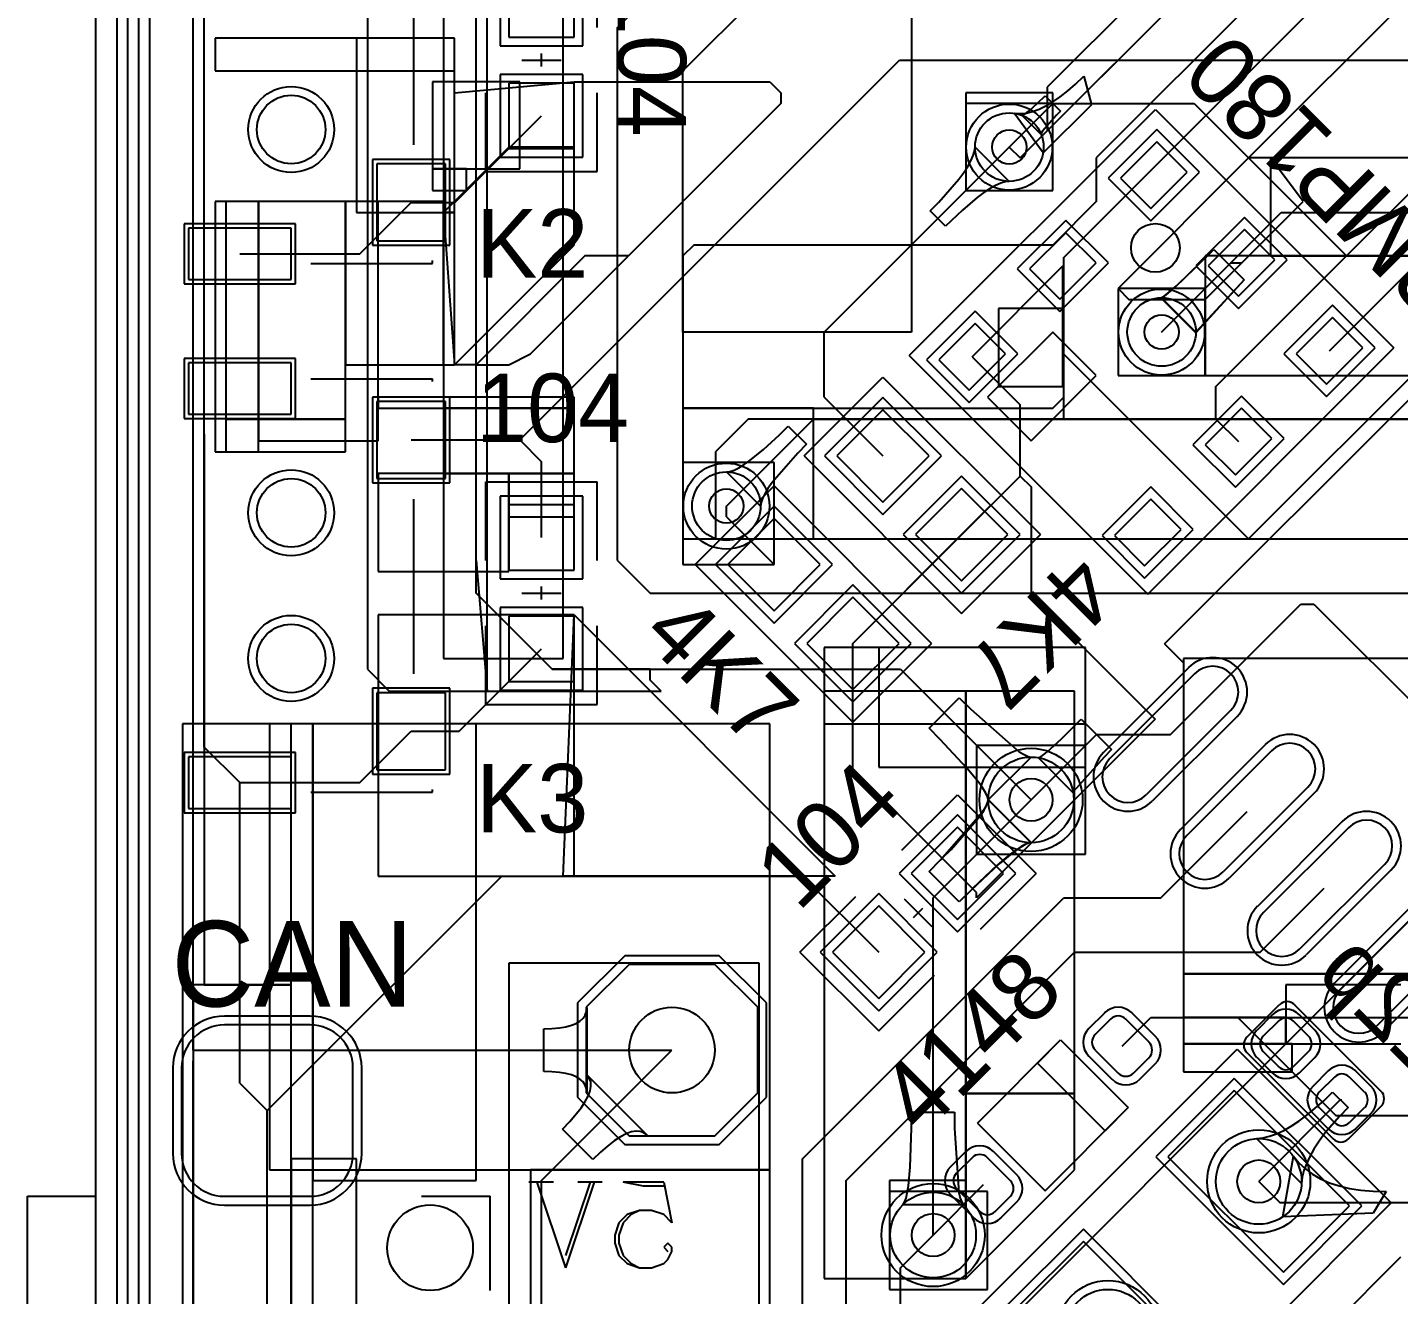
# Model space of a CAD drawing. Header units: millimetres. Extents: x 57.6 to 115.3, y 47.5 to 119.3.
# Drawn here: x 57.63 to 73.63, y 71.95 to 86.74 of the extents above; entities that cross this region are included whole.
import ezdxf

# ---------------------------------------------------------------- set-up
doc = ezdxf.new("R2010")
doc.units = ezdxf.units.MM
for name, color, linetype in [('BottomLayer', 5, 'Continuous'), ('BottomOverlay', 54, 'Continuous'), ('BottomSolder', 6, 'Continuous'), ('PadHoleLayer', 156, 'Continuous'), ('TopLayer', 1, 'Continuous'), ('TopOverlay', 2, 'Continuous'), ('TopSolder', 216, 'Continuous'), ('ViaHoleLayer', 16, 'Continuous')]:
    doc.layers.add(name, color=color, linetype=linetype)

msp = doc.modelspace()

# ---------------------------------------------------------------- linework, layer by layer
at = {"layer": 'BottomLayer'}
for p, q in [((58.801, 54.991), (58.801, 90.297)), ((73.724, 90.233), (69.532, 86.042)), ((69.215, 85.217), (73.787, 89.789)), ((69.532, 85.534), (73.596, 89.599)), ((62.992, 78.994), (62.992, 89.281)), ((59.563, 74.803), (59.563, 88.9)), ((73.787, 88.9), (70.104, 85.217)), ((64.516, 86.741), (66.421, 88.646)), ((69.723, 84.056), (74.241, 88.573)), ((69.723, 84.056), (74.241, 88.573)), ((58.42, 88.138), (58.42, 53.721)), ((58.928, 53.721), (58.928, 88.138)), ((61.595, 87.884), (61.595, 79.248)), ((62.484, 88.011), (62.484, 79.375)), ((62.865, 80.137), (62.865, 88.011)), ((63.881, 79.375), (63.881, 88.011)), ((71.882, 85.217), (74.295, 87.63)), ((65.278, 86.233), (66.548, 87.503)), ((67.945, 87.503), (67.945, 83.185)), ((64.516, 80.518), (64.516, 86.741)), ((65.278, 83.185), (65.278, 86.233)), ((69.862, 86.08), (69.957, 86.171)), ((69.957, 86.171), (70.047, 85.837)), ((68.58, 85.979), (68.58, 84.836)), ((69.596, 85.979), (68.58, 85.979)), ((69.532, 86.042), (69.532, 85.534)), ((69.596, 84.836), (69.596, 85.979)), ((69.683, 85.931), (69.771, 86.001)), ((69.771, 86.001), (69.862, 86.08)), ((69.435, 85.786), (69.514, 85.824)), ((70.047, 85.837), (69.482, 85.278)), ((69.514, 85.824), (69.597, 85.872)), ((69.597, 85.872), (69.683, 85.931)), ((69.482, 85.278), (69.144, 85.74)), ((69.144, 85.74), (69.212, 85.736)), ((69.212, 85.736), (69.284, 85.742)), ((69.284, 85.742), (69.358, 85.759)), ((69.358, 85.759), (69.435, 85.786)), ((69.088, 85.344), (69.215, 85.217)), ((70.104, 85.217), (70.104, 84.709)), ((71.882, 85.217), (70.358, 83.693)), ((72.136, 85.217), (71.882, 85.217)), ((75.184, 85.217), (71.882, 85.217)), ((72.136, 85.217), (72.136, 84.074)), ((75.565, 85.217), (72.136, 85.217)), ((72.517, 84.709), (72.136, 85.217)), ((68.58, 84.836), (69.596, 84.836)), ((60.325, 84.709), (60.325, 81.915)), ((61.722, 84.709), (60.325, 84.709)), ((61.722, 81.915), (61.722, 84.709)), ((70.104, 84.709), (69.596, 84.201)), ((71.374, 83.566), (72.517, 84.709)), ((70.866, 83.185), (72.263, 84.582)), ((72.263, 84.582), (76.2, 84.582)), ((65.405, 84.201), (65.278, 84.074)), ((69.596, 84.201), (65.405, 84.201)), ((65.278, 84.074), (65.278, 82.296)), ((69.723, 82.169), (69.723, 84.056)), ((69.723, 82.423), (69.723, 84.056)), ((71.108, 83.788), (71.476, 84.148)), ((71.374, 84.074), (71.374, 82.677)), ((76.835, 84.074), (71.374, 84.074)), ((71.476, 84.148), (71.829, 83.795)), ((72.136, 84.074), (75.565, 84.074)), ((70.94, 83.636), (71.108, 83.788)), ((71.829, 83.795), (71.266, 83.185)), ((70.358, 83.693), (70.358, 82.677)), ((71.374, 83.693), (70.358, 83.693)), ((70.358, 83.693), (70.485, 83.566)), ((70.485, 83.566), (71.374, 83.566)), ((70.866, 83.585), (70.88, 83.591)), ((71.266, 83.185), (70.866, 83.585)), ((70.88, 83.591), (70.905, 83.608)), ((70.905, 83.608), (70.94, 83.636)), ((71.374, 82.677), (71.374, 83.693)), ((67.945, 83.185), (65.278, 83.185)), ((70.358, 82.677), (71.374, 82.677)), ((71.374, 82.677), (76.835, 82.677)), ((65.278, 82.296), (65.278, 80.772)), ((66.802, 82.296), (65.278, 82.296)), ((65.278, 82.296), (69.596, 82.296)), ((66.802, 80.772), (66.802, 82.296)), ((69.596, 82.296), (69.723, 82.423)), ((66.04, 82.169), (65.659, 81.788)), ((65.786, 81.153), (66.802, 82.169)), ((76.962, 82.169), (66.04, 82.169)), ((66.802, 82.169), (69.723, 82.169)), ((69.723, 82.169), (76.962, 82.169)), ((66.219, 81.815), (66.405, 81.986)), ((66.405, 81.986), (66.508, 82.087)), ((66.508, 82.087), (66.72, 81.875)), ((60.325, 81.915), (61.722, 81.915)), ((65.659, 81.788), (65.659, 80.772)), ((66.06, 81.687), (66.219, 81.815)), ((66.72, 81.875), (66.619, 81.772)), ((65.93, 81.601), (65.992, 81.638)), ((65.992, 81.638), (66.06, 81.687)), ((66.619, 81.772), (66.32, 81.427)), ((65.786, 81.553), (65.827, 81.558)), ((66.186, 81.153), (65.786, 81.553)), ((65.827, 81.558), (65.875, 81.574)), ((65.875, 81.574), (65.93, 81.601)), ((66.271, 81.359), (66.234, 81.297)), ((66.32, 81.427), (66.271, 81.359)), ((66.191, 81.194), (66.186, 81.153)), ((66.207, 81.242), (66.191, 81.194)), ((66.234, 81.297), (66.207, 81.242)), ((65.278, 80.772), (66.802, 80.772)), ((65.659, 80.772), (76.2, 80.772)), ((62.865, 80.518), (62.992, 78.994)), ((62.865, 80.137), (62.865, 80.518)), ((64.516, 80.518), (64.897, 80.137)), ((62.865, 80.137), (63.754, 79.248)), ((63.754, 79.248), (62.865, 80.137)), ((64.897, 80.137), (77.089, 80.137)), ((66.929, 79.502), (66.929, 78.613)), ((69.977, 79.502), (66.929, 79.502)), ((67.564, 79.502), (67.564, 78.105)), ((69.977, 79.502), (67.564, 79.502)), ((69.977, 78.105), (69.977, 79.502)), ((69.977, 78.613), (69.977, 79.502)), ((61.595, 79.248), (61.849, 78.994)), ((62.484, 79.375), (63.881, 79.375)), ((63.754, 79.248), (67.818, 79.248)), ((64.897, 79.248), (63.754, 79.248)), ((64.897, 79.121), (64.897, 79.248)), ((67.818, 79.248), (69.342, 77.724)), ((71.12, 79.375), (71.12, 75.692)), ((80.645, 79.375), (71.12, 79.375)), ((65.024, 78.994), (64.897, 79.121)), ((61.849, 78.994), (62.992, 78.994)), ((62.992, 78.994), (65.024, 78.994)), ((66.929, 78.994), (66.929, 72.136)), ((68.58, 78.994), (66.929, 78.994)), ((68.152, 78.561), (68.505, 78.914)), ((68.505, 78.914), (68.638, 78.783)), ((68.58, 72.136), (68.58, 78.994)), ((68.58, 78.994), (68.58, 74.295)), ((69.85, 78.994), (68.58, 78.994)), ((69.85, 74.295), (69.85, 78.994)), ((68.638, 78.783), (69.205, 78.286)), ((59.69, 78.613), (59.69, 75.565)), ((60.706, 78.613), (59.69, 78.613)), ((60.452, 78.613), (60.452, 73.406)), ((66.294, 78.613), (60.452, 78.613)), ((60.706, 75.565), (60.706, 78.613)), ((66.294, 73.406), (66.294, 78.613)), ((66.929, 78.613), (69.977, 78.613)), ((68.283, 78.428), (68.152, 78.561)), ((68.594, 78.095), (68.283, 78.428)), ((68.707, 78.359), (68.707, 77.089)), ((69.977, 78.359), (68.707, 78.359)), ((69.205, 78.286), (69.262, 78.252)), ((69.977, 77.089), (69.977, 78.359)), ((69.342, 78.224), (68.842, 77.724)), ((69.262, 78.252), (69.308, 78.231)), ((69.308, 78.231), (69.342, 78.224)), ((67.564, 78.105), (69.977, 78.105)), ((68.732, 77.928), (68.594, 78.095)), ((68.78, 77.861), (68.732, 77.928)), ((68.814, 77.804), (68.78, 77.861)), ((68.835, 77.758), (68.814, 77.804)), ((68.199, 76.581), (69.342, 77.724)), ((68.78, 77.587), (68.814, 77.644)), ((68.814, 77.644), (68.835, 77.69)), ((68.842, 77.724), (68.835, 77.758)), ((68.835, 77.69), (68.842, 77.724)), ((68.842, 77.724), (69.342, 77.224)), ((68.283, 77.02), (68.78, 77.587)), ((69.205, 77.162), (69.138, 77.114)), ((69.262, 77.196), (69.205, 77.162)), ((69.308, 77.217), (69.262, 77.196)), ((69.342, 77.224), (69.308, 77.217)), ((68.152, 76.887), (68.283, 77.02)), ((68.707, 77.089), (69.977, 77.089)), ((69.138, 77.114), (68.971, 76.976)), ((68.505, 76.534), (68.152, 76.887)), ((68.971, 76.976), (68.638, 76.665)), ((68.638, 76.665), (68.505, 76.534)), ((68.199, 72.644), (68.199, 76.581)), ((72.317, 74.876), (73.768, 76.327)), ((64.651, 75.803), (64.151, 75.303)), ((65.651, 75.803), (64.651, 75.803)), ((66.151, 75.303), (65.651, 75.803)), ((59.563, 75.565), (59.563, 64.643)), ((60.706, 75.565), (59.563, 75.565)), ((59.69, 75.565), (60.706, 75.565)), ((60.706, 64.643), (60.706, 75.565)), ((71.12, 75.692), (80.645, 75.692)), ((71.12, 75.692), (71.12, 75.184)), ((80.645, 75.692), (71.12, 75.692)), ((72.317, 75.565), (72.317, 74.876)), ((73.66, 75.565), (72.317, 75.565)), ((64.138, 75.212), (64.153, 75.254)), ((64.151, 75.303), (64.151, 74.303)), ((64.153, 75.254), (64.158, 75.301)), ((64.158, 75.301), (64.158, 74.305)), ((66.151, 74.303), (66.151, 75.303)), ((63.836, 75.063), (63.911, 75.075)), ((63.911, 75.075), (63.977, 75.093)), ((63.977, 75.093), (64.032, 75.115)), ((64.032, 75.115), (64.077, 75.142)), ((64.077, 75.142), (64.113, 75.174)), ((64.113, 75.174), (64.138, 75.212)), ((71.12, 75.184), (80.645, 75.184)), ((71.12, 75.184), (71.12, 74.876)), ((72.317, 75.184), (71.12, 75.184)), ((72.229, 75.141), (72.052, 74.964)), ((72.317, 74.876), (72.317, 75.184)), ((72.582, 74.964), (72.405, 75.141)), ((63.654, 75.053), (63.75, 75.055)), ((63.654, 74.553), (63.654, 75.053)), ((63.75, 75.055), (63.836, 75.063)), ((59.563, 74.803), (65.151, 74.803)), ((68.634, 71.193), (72.317, 74.876)), ((71.12, 74.876), (72.317, 74.876)), ((71.12, 74.876), (71.12, 74.549)), ((72.39, 74.876), (71.12, 74.876)), ((72.052, 74.788), (72.229, 74.611)), ((72.317, 74.876), (73.66, 74.876)), ((72.39, 74.549), (72.39, 74.876)), ((72.405, 74.611), (72.582, 74.788)), ((59.563, 64.643), (59.563, 74.676)), ((63.75, 74.551), (63.654, 74.553)), ((63.836, 74.543), (63.75, 74.551)), ((63.911, 74.531), (63.836, 74.543)), ((63.977, 74.513), (63.911, 74.531)), ((64.032, 74.491), (63.977, 74.513)), ((64.077, 74.464), (64.032, 74.491)), ((64.113, 74.432), (64.077, 74.464)), ((64.138, 74.394), (64.113, 74.432)), ((71.12, 74.549), (72.39, 74.549)), ((72.883, 74.487), (72.706, 74.31)), ((73.236, 74.31), (73.059, 74.487)), ((64.153, 74.352), (64.138, 74.394)), ((64.151, 74.303), (64.651, 73.803)), ((64.158, 74.305), (64.153, 74.352)), ((65.651, 73.803), (66.151, 74.303)), ((68.58, 74.295), (69.85, 74.295)), ((68.58, 74.295), (68.58, 72.136)), ((69.85, 74.295), (68.58, 74.295)), ((69.85, 73.406), (69.85, 74.295)), ((72.759, 74.212), (72.862, 74.312)), ((72.862, 74.312), (73.042, 74.132)), ((72, 73.27), (72.952, 74.222)), ((72.562, 74.043), (72.759, 74.212)), ((72.706, 74.134), (72.883, 73.957)), ((73.042, 74.132), (72.942, 74.029)), ((72.952, 74.222), (72.971, 74.222)), ((73.059, 73.957), (73.236, 74.134)), ((67.948, 73.891), (67.949, 74.077)), ((67.949, 74.077), (68.449, 74.077)), ((68.449, 74.077), (68.45, 73.891)), ((72.378, 73.914), (72.469, 73.974)), ((72.469, 73.974), (72.562, 74.043)), ((72.942, 74.029), (72.773, 73.832)), ((64.651, 73.803), (65.651, 73.803)), ((67.932, 73.436), (67.948, 73.891)), ((68.45, 73.891), (68.5, 73.138)), ((72.049, 73.778), (72.127, 73.797)), ((72.127, 73.797), (72.207, 73.826)), ((72.207, 73.826), (72.291, 73.865)), ((72.291, 73.865), (72.378, 73.914)), ((72.773, 73.832), (72.704, 73.739)), ((71.975, 73.769), (72.049, 73.778)), ((72.499, 73.245), (71.975, 73.769)), ((72.644, 73.648), (72.595, 73.561)), ((72.704, 73.739), (72.644, 73.648)), ((72.556, 73.477), (72.527, 73.397)), ((72.595, 73.561), (72.556, 73.477)), ((60.452, 73.406), (66.294, 73.406)), ((63.5, 73.406), (63.5, 71.501)), ((66.294, 73.406), (63.5, 73.406)), ((66.294, 71.501), (66.294, 73.406)), ((67.912, 73.22), (67.932, 73.436)), ((68.58, 72.136), (69.85, 73.406)), ((72.508, 73.319), (72.499, 73.245)), ((72.527, 73.397), (72.508, 73.319)), ((67.691, 73.279), (67.691, 72.136)), ((68.58, 73.279), (67.691, 73.279)), ((67.898, 73.138), (67.912, 73.22)), ((68.58, 72.136), (68.58, 73.279)), ((67.845, 72.997), (67.865, 73.027)), ((68.553, 72.997), (67.845, 72.997)), ((67.865, 73.027), (67.883, 73.074)), ((67.883, 73.074), (67.898, 73.138)), ((68.5, 73.138), (68.515, 73.074)), ((68.515, 73.074), (68.533, 73.027)), ((68.533, 73.027), (68.553, 72.997)), ((66.929, 72.136), (68.58, 72.136)), ((67.691, 72.136), (68.58, 72.136))]:
    msp.add_line(p, q, dxfattribs=at)
for centre, radius in [((60.706, 85.549), 0.4), ((69.088, 85.344), 0.4), ((70.866, 83.185), 0.4), ((60.706, 81.075), 0.4), ((65.786, 81.153), 0.4), ((60.706, 79.375), 0.4), ((69.342, 77.724), 0.5), ((72, 73.27), 0.5), ((68.199, 72.644), 0.5), ((62.327, 72.496), 0.5), ((70.24, 71.51), 0.5)]:
    msp.add_circle(centre, radius, dxfattribs=at)
for centre, start, end in [((72.317, 75.053), 45, 135), ((72.14, 74.876), 135, 225), ((72.494, 74.876), 315, 45), ((72.317, 74.699), 225, 315), ((72.971, 74.399), 45, 135), ((72.794, 74.222), 135, 225), ((73.148, 74.222), 315, 45), ((72.971, 74.045), 225, 315)]:
    msp.add_arc(centre, 0.125, start, end, dxfattribs=at)
at = {"layer": 'BottomOverlay'}
for p, q in [((71.862, 74.953), (72.24, 75.331)), ((72.419, 75.331), (73.426, 74.324)), ((71.862, 74.774), (72.869, 73.767)), ((73.048, 73.767), (73.426, 74.145))]:
    msp.add_line(p, q, dxfattribs=at)
for centre, start, end in [((72.33, 75.242), 45, 135), ((71.951, 74.863), 135, 225), ((73.337, 74.235), 315, 45), ((72.958, 73.856), 225, 315)]:
    msp.add_arc(centre, 0.127, start, end, dxfattribs=at)
at = {"layer": 'BottomSolder'}
for p, q in [((64.6, 75.905), (64.049, 75.354)), ((65.702, 75.905), (64.6, 75.905)), ((66.253, 75.354), (65.702, 75.905)), ((64.049, 75.354), (64.049, 74.252)), ((66.253, 74.252), (66.253, 75.354)), ((72.157, 75.213), (71.98, 75.036)), ((72.654, 75.036), (72.477, 75.213)), ((71.98, 74.716), (72.157, 74.539)), ((72.477, 74.539), (72.654, 74.716)), ((72.811, 74.559), (72.634, 74.382)), ((73.308, 74.382), (73.131, 74.559)), ((64.049, 74.252), (64.6, 73.701)), ((65.702, 73.701), (66.253, 74.252)), ((72.634, 74.062), (72.811, 73.885)), ((73.131, 73.885), (73.308, 74.062)), ((64.6, 73.701), (65.702, 73.701))]:
    msp.add_line(p, q, dxfattribs=at)
for centre, radius in [((60.706, 85.549), 0.502), ((69.088, 85.344), 0.502), ((70.866, 83.185), 0.502), ((65.786, 81.153), 0.502), ((60.706, 81.075), 0.502), ((60.706, 79.375), 0.502), ((69.342, 77.724), 0.602), ((72, 73.27), 0.602), ((68.199, 72.644), 0.602), ((70.24, 71.51), 0.602)]:
    msp.add_circle(centre, radius, dxfattribs=at)
for centre, start, end in [((72.317, 75.053), 45, 135), ((72.14, 74.876), 135, 225), ((72.494, 74.876), 315, 45), ((72.971, 74.399), 45, 135), ((72.317, 74.699), 225, 315), ((72.794, 74.222), 135, 225), ((73.148, 74.222), 315, 45), ((72.971, 74.045), 225, 315)]:
    msp.add_arc(centre, 0.227, start, end, dxfattribs=at)
at = {"layer": 'PadHoleLayer'}
for centre, radius in [((60.706, 85.549), 0.4), ((60.706, 81.075), 0.4), ((60.706, 79.375), 0.4), ((65.151, 74.803), 0.5), ((62.327, 72.496), 0.5)]:
    msp.add_circle(centre, radius, dxfattribs=at)
at = {"layer": 'TopLayer'}
for p, q in [((58.42, 99.187), (58.42, 56.515)), ((59.055, 56.515), (59.055, 99.187)), ((58.674, 56.663), (58.674, 97.061)), ((59.69, 78.341), (59.69, 94.428)), ((63.246, 87.391), (63.246, 86.629)), ((64.008, 86.629), (64.008, 87.391)), ((59.817, 86.614), (59.817, 86.233)), ((62.611, 86.614), (59.817, 86.614)), ((61.468, 86.614), (61.468, 84.582)), ((62.611, 86.614), (61.468, 86.614)), ((62.611, 84.582), (62.611, 86.614)), ((62.611, 86.233), (62.611, 86.614)), ((63.246, 86.629), (64.008, 86.629)), ((63.373, 81.925), (67.808, 86.36)), ((67.808, 86.36), (77.23, 86.36)), ((59.817, 86.233), (62.611, 86.233)), ((62.357, 86.106), (62.357, 85.09)), ((63.373, 86.106), (62.357, 86.106)), ((62.611, 85.979), (64.008, 86.106)), ((62.611, 82.804), (62.611, 85.979)), ((64.008, 86.091), (63.246, 86.091)), ((63.246, 86.091), (63.246, 85.329)), ((63.373, 85.09), (63.373, 86.106)), ((64.008, 86.106), (66.294, 86.106)), ((64.008, 85.329), (64.008, 86.091)), ((66.294, 86.106), (66.421, 85.979)), ((66.421, 85.979), (66.421, 85.852)), ((66.421, 85.852), (64.643, 84.074)), ((68.58, 85.852), (68.58, 84.836)), ((69.596, 85.852), (68.58, 85.852)), ((69.088, 85.344), (69.596, 85.852)), ((69.319, 85.766), (69.419, 85.856)), ((69.419, 85.856), (69.506, 85.942)), ((69.506, 85.942), (69.686, 85.762)), ((69.596, 85.852), (71.247, 85.852)), ((69.596, 84.836), (69.596, 85.852)), ((71.247, 85.852), (73.025, 84.074)), ((73.025, 84.074), (74.803, 85.852)), ((62.616, 84.699), (63.627, 85.71)), ((69.46, 85.491), (69.235, 85.716)), ((69.235, 85.716), (69.243, 85.716)), ((69.243, 85.716), (69.256, 85.721)), ((69.256, 85.721), (69.273, 85.731)), ((69.273, 85.731), (69.294, 85.746)), ((69.294, 85.746), (69.319, 85.766)), ((69.641, 85.717), (69.475, 85.529)), ((69.686, 85.762), (69.641, 85.717)), ((69.465, 85.512), (69.46, 85.499)), ((69.46, 85.499), (69.46, 85.491)), ((69.475, 85.529), (69.465, 85.512)), ((63.246, 85.344), (62.484, 84.582)), ((64.008, 85.344), (63.246, 85.344)), ((63.246, 85.329), (64.008, 85.329)), ((64.008, 84.201), (64.008, 85.344)), ((66.929, 83.185), (69.088, 85.344)), ((68.683, 85.297), (68.688, 85.344)), ((68.688, 85.344), (69.088, 84.944)), ((70.81, 85.406), (70.385, 84.982)), ((71.163, 85.052), (70.81, 85.406)), ((72.825, 82.966), (75.203, 85.344)), ((62.506, 85.149), (61.706, 85.149)), ((61.706, 85.149), (61.706, 84.249)), ((62.506, 84.249), (62.506, 85.149)), ((68.604, 85.119), (68.641, 85.185)), ((68.641, 85.185), (68.667, 85.244)), ((68.667, 85.244), (68.683, 85.297)), ((62.357, 85.09), (62.357, 84.836)), ((62.753, 85.09), (62.357, 85.09)), ((62.357, 85.09), (63.373, 85.09)), ((62.753, 84.836), (62.753, 85.09)), ((68.499, 84.97), (68.557, 85.048)), ((68.557, 85.048), (68.604, 85.119)), ((70.739, 84.628), (71.163, 85.052)), ((62.357, 84.836), (62.753, 84.836)), ((68.264, 84.702), (68.499, 84.97)), ((68.58, 84.836), (69.596, 84.836)), ((68.863, 84.86), (68.792, 84.813)), ((68.929, 84.897), (68.863, 84.86)), ((68.988, 84.923), (68.929, 84.897)), ((69.041, 84.939), (68.988, 84.923)), ((69.088, 84.944), (69.041, 84.939)), ((70.385, 84.982), (70.739, 84.628)), ((59.817, 84.709), (59.817, 81.788)), ((60.325, 84.709), (59.817, 84.709)), ((59.944, 84.709), (59.944, 82.169)), ((61.341, 84.709), (59.944, 84.709)), ((60.325, 81.788), (60.325, 84.709)), ((61.341, 84.709), (61.341, 82.804)), ((62.484, 84.709), (61.341, 84.709)), ((61.341, 82.169), (61.341, 84.709)), ((61.506, 84.099), (62.106, 84.699)), ((62.106, 84.699), (62.616, 84.699)), ((62.484, 82.804), (62.484, 84.709)), ((68.164, 84.6), (68.264, 84.702)), ((68.714, 84.755), (68.541, 84.609)), ((68.792, 84.813), (68.714, 84.755)), ((61.468, 84.582), (62.611, 84.582)), ((62.484, 84.582), (62.484, 82.804)), ((62.611, 84.582), (62.484, 84.582)), ((62.484, 84.582), (62.611, 82.804)), ((62.611, 82.804), (62.611, 84.582)), ((68.344, 84.42), (68.164, 84.6)), ((68.541, 84.609), (68.344, 84.42)), ((60.706, 84.399), (59.506, 84.399)), ((59.506, 84.399), (59.506, 83.799)), ((60.706, 83.799), (60.706, 84.399)), ((71.835, 84.381), (71.411, 83.956)), ((72.189, 84.027), (71.835, 84.381)), ((61.706, 84.249), (62.506, 84.249)), ((62.611, 82.804), (64.008, 84.201)), ((69.749, 84.345), (69.325, 83.921)), ((70.103, 83.992), (69.749, 84.345)), ((60.106, 84.099), (61.506, 84.099)), ((64.135, 84.074), (62.865, 82.804)), ((64.135, 84.074), (62.865, 82.804)), ((63.5, 82.931), (64.643, 84.074)), ((64.643, 84.074), (64.135, 84.074)), ((64.643, 84.074), (64.135, 84.074)), ((71.04, 83.726), (71.476, 84.148)), ((71.476, 84.148), (71.829, 83.795)), ((71.501, 82.55), (73.025, 84.074)), ((68.653, 82.896), (69.714, 83.956)), ((69.325, 83.921), (69.678, 83.567)), ((69.678, 83.567), (70.103, 83.992)), ((69.714, 82.94), (69.714, 83.956)), ((69.714, 83.956), (69.714, 83.956)), ((70.866, 83.185), (71.673, 83.992)), ((71.411, 83.956), (71.764, 83.603)), ((71.673, 83.992), (71.8, 83.992)), ((71.764, 83.603), (72.189, 84.027)), ((71.882, 80.772), (75.057, 83.947)), ((59.506, 83.799), (60.706, 83.799)), ((70.936, 83.636), (71.04, 83.726)), ((71.829, 83.795), (71.266, 83.175)), ((70.856, 83.585), (70.872, 83.591)), ((71.266, 83.175), (70.856, 83.585)), ((70.872, 83.591), (70.899, 83.608)), ((70.899, 83.608), (70.936, 83.636)), ((68.961, 83.458), (68.961, 82.55)), ((69.714, 83.458), (68.961, 83.458)), ((69.714, 82.55), (69.714, 83.458)), ((68.688, 83.285), (68.264, 82.86)), ((69.042, 82.931), (68.688, 83.285)), ((72.86, 83.355), (72.436, 82.931)), ((73.214, 83.002), (72.86, 83.355)), ((66.929, 82.423), (66.929, 83.185)), ((69.596, 83.185), (68.834, 82.423)), ((70.104, 82.677), (69.596, 83.185)), ((63.246, 82.804), (63.5, 82.931)), ((68.618, 82.507), (69.042, 82.931)), ((69.714, 82.94), (71.882, 80.772)), ((72.436, 82.931), (72.79, 82.577)), ((72.79, 82.577), (73.214, 83.002)), ((60.706, 82.825), (59.506, 82.825)), ((59.506, 82.825), (59.506, 82.225)), ((60.706, 82.225), (60.706, 82.825)), ((61.341, 82.804), (62.484, 82.804)), ((62.484, 82.804), (62.611, 82.804)), ((62.865, 82.804), (62.611, 82.804)), ((62.865, 82.804), (63.246, 82.804)), ((68.264, 82.86), (68.618, 82.507)), ((68.653, 82.896), (68.653, 82.896)), ((68.653, 82.896), (69.215, 82.334)), ((69.342, 81.915), (70.104, 82.677)), ((68.961, 82.55), (69.714, 82.55)), ((71.501, 82.169), (71.501, 82.55)), ((62.506, 82.375), (61.706, 82.375)), ((61.706, 82.375), (61.706, 81.475)), ((61.722, 82.423), (61.722, 82.296)), ((64.008, 82.423), (61.722, 82.423)), ((61.722, 82.296), (64.008, 82.296)), ((62.484, 82.296), (62.484, 81.534)), ((64.008, 82.296), (62.484, 82.296)), ((62.506, 81.475), (62.506, 82.375)), ((64.008, 82.296), (64.008, 82.423)), ((64.008, 81.534), (64.008, 82.296)), ((66.929, 82.423), (67.612, 81.74)), ((67.612, 82.278), (67.074, 81.74)), ((68.151, 81.74), (67.612, 82.278)), ((68.834, 82.423), (69.342, 81.915)), ((69.215, 81.504), (69.215, 82.334)), ((71.8, 82.295), (71.375, 81.87)), ((72.153, 81.941), (71.8, 82.295)), ((59.506, 82.225), (60.706, 82.225)), ((59.944, 82.169), (59.944, 81.788)), ((61.341, 82.169), (59.944, 82.169)), ((59.944, 82.169), (61.341, 82.169)), ((61.341, 81.788), (61.341, 82.169)), ((71.501, 82.169), (71.764, 81.906)), ((59.817, 81.788), (60.325, 81.788)), ((59.944, 81.788), (61.341, 81.788)), ((62.106, 81.925), (63.373, 81.925)), ((63.373, 81.925), (63.627, 81.671)), ((71.375, 81.87), (71.729, 81.517)), ((71.729, 81.517), (72.153, 81.941)), ((63.627, 80.787), (63.627, 81.671)), ((65.278, 81.661), (65.278, 80.47)), ((66.342, 81.661), (65.278, 81.661)), ((66.342, 80.47), (66.342, 81.661)), ((67.074, 81.74), (67.612, 81.201)), ((67.612, 81.201), (68.151, 81.74)), ((61.706, 81.475), (62.506, 81.475)), ((61.722, 81.534), (61.722, 80.391)), ((63.246, 81.534), (61.722, 81.534)), ((62.484, 81.534), (64.008, 81.534)), ((63.246, 80.391), (63.246, 81.534)), ((63.246, 81.534), (63.246, 81.026)), ((64.008, 81.534), (63.246, 81.534)), ((64.008, 81.026), (64.008, 81.534)), ((67.262, 79.55), (69.215, 81.504)), ((68.532, 80.82), (69.215, 81.504)), ((69.215, 81.504), (69.342, 81.377)), ((68.532, 81.359), (67.993, 80.82)), ((69.071, 80.82), (68.532, 81.359)), ((69.342, 81.377), (69.342, 80.114)), ((64.008, 81.168), (63.246, 81.168)), ((63.246, 81.168), (63.246, 80.406)), ((64.008, 80.406), (64.008, 81.168)), ((65.786, 81.026), (65.786, 81.153)), ((70.739, 81.234), (70.315, 80.81)), ((71.093, 80.88), (70.739, 81.234)), ((63.246, 81.026), (64.008, 81.026)), ((65.786, 81.026), (66.342, 80.47)), ((66.342, 81.008), (65.804, 80.47)), ((66.881, 80.47), (66.342, 81.008)), ((70.668, 80.456), (71.093, 80.88)), ((67.262, 79.55), (68.532, 80.82)), ((67.993, 80.82), (68.532, 80.282)), ((68.532, 80.282), (69.071, 80.82)), ((70.315, 80.81), (70.668, 80.456)), ((61.722, 80.391), (63.246, 80.391)), ((63.246, 80.406), (64.008, 80.406)), ((65.278, 80.47), (66.342, 80.47)), ((65.804, 80.47), (66.342, 79.931)), ((66.342, 79.931), (66.881, 80.47)), ((67.262, 80.089), (66.723, 79.55)), ((67.801, 79.55), (67.262, 80.089)), ((69.342, 80.114), (70.791, 78.665)), ((61.722, 79.883), (61.722, 76.835)), ((64.008, 79.883), (61.722, 79.883)), ((64.008, 79.868), (63.246, 79.868)), ((63.246, 79.868), (63.246, 79.106)), ((63.881, 76.835), (64.008, 79.883)), ((64.008, 76.835), (64.008, 79.883)), ((64.008, 79.883), (67.056, 76.835)), ((64.008, 79.106), (64.008, 79.868)), ((70.968, 78.488), (72.49, 80.01)), ((72.49, 80.01), (72.644, 80.01)), ((72.644, 80.01), (76.375, 76.279)), ((66.723, 79.55), (67.262, 79.012)), ((67.262, 78.087), (67.262, 79.55)), ((67.262, 78.087), (67.262, 79.55)), ((67.262, 79.012), (67.801, 79.55)), ((62.665, 78.525), (63.627, 79.487)), ((63.246, 79.106), (64.008, 79.106)), ((71.251, 79.195), (70.261, 78.205)), ((62.506, 78.975), (61.706, 78.975)), ((61.706, 78.975), (61.706, 78.075)), ((62.506, 78.075), (62.506, 78.975)), ((71.675, 78.771), (70.685, 77.781)), ((59.436, 78.613), (59.436, 57.658)), ((60.96, 78.613), (59.436, 78.613)), ((60.96, 57.658), (60.96, 78.613)), ((60.96, 78.613), (60.96, 73.279)), ((62.865, 78.613), (60.96, 78.613)), ((62.865, 73.279), (62.865, 78.613)), ((70.791, 78.665), (68.707, 76.581)), ((69.692, 78.433), (69.929, 78.665)), ((69.929, 78.665), (70.283, 78.311)), ((61.506, 77.925), (62.106, 78.525)), ((62.106, 78.525), (62.665, 78.525)), ((69.342, 77.724), (70.106, 78.488)), ((69.529, 78.285), (69.692, 78.433)), ((70.106, 78.488), (70.968, 78.488)), ((59.69, 78.341), (60.106, 77.925)), ((69.491, 78.254), (69.529, 78.285)), ((70.283, 78.311), (70.196, 78.224)), ((72.149, 78.297), (71.159, 77.307)), ((60.706, 78.225), (59.506, 78.225)), ((59.506, 78.225), (59.506, 77.625)), ((60.706, 77.625), (60.706, 78.225)), ((69.425, 78.217), (69.438, 78.22)), ((69.835, 77.807), (69.425, 78.217)), ((69.438, 78.22), (69.46, 78.232)), ((69.46, 78.232), (69.491, 78.254)), ((70.196, 78.224), (69.838, 77.82)), ((61.706, 78.075), (62.506, 78.075)), ((67.262, 78.087), (68.483, 76.865)), ((68.707, 76.641), (67.262, 78.087)), ((60.106, 77.925), (61.506, 77.925)), ((60.106, 74.417), (60.106, 77.925)), ((69.838, 77.82), (69.835, 77.807)), ((72.573, 77.873), (71.583, 76.883)), ((68.483, 76.865), (69.342, 77.724)), ((68.793, 77.603), (68.82, 77.653)), ((68.82, 77.653), (68.836, 77.695)), ((68.836, 77.695), (68.842, 77.729)), ((68.842, 77.729), (69.347, 77.224)), ((59.506, 77.625), (60.706, 77.625)), ((68.408, 77.145), (68.756, 77.546)), ((68.756, 77.546), (68.793, 77.603)), ((70.857, 76.581), (71.866, 77.59)), ((68.483, 77.404), (67.944, 76.865)), ((69.022, 76.865), (68.483, 77.404)), ((73.047, 77.399), (72.057, 76.409)), ((69.221, 77.175), (69.164, 77.138)), ((69.271, 77.202), (69.221, 77.175)), ((69.313, 77.218), (69.271, 77.202)), ((69.347, 77.224), (69.313, 77.218)), ((68.306, 77.042), (68.408, 77.145)), ((68.66, 76.688), (68.306, 77.042)), ((69.099, 77.089), (68.946, 76.961)), ((69.164, 77.138), (69.099, 77.089)), ((60.427, 74.096), (63.166, 76.835)), ((61.722, 76.835), (64.008, 76.835)), ((63.166, 76.835), (66.675, 76.835)), ((67.056, 76.835), (63.881, 76.835)), ((66.675, 76.835), (67.564, 75.946)), ((67.944, 76.865), (68.483, 76.326)), ((68.483, 76.326), (69.022, 76.865)), ((68.946, 76.961), (68.66, 76.688)), ((73.471, 76.975), (72.481, 75.985)), ((72.018, 75.946), (72.764, 76.692)), ((66.675, 73.533), (69.723, 76.581)), ((68.707, 76.581), (68.707, 76.641)), ((69.723, 76.581), (70.857, 76.581)), ((67.564, 76.485), (67.025, 75.946)), ((68.103, 75.946), (67.564, 76.485)), ((73.945, 76.501), (72.955, 75.511)), ((74.369, 76.077), (73.379, 75.087)), ((67.025, 75.946), (67.564, 75.407)), ((67.183, 73.279), (69.85, 75.946)), ((67.564, 75.407), (68.103, 75.946)), ((69.85, 75.946), (72.018, 75.946)), ((63.246, 75.819), (63.246, 71.247)), ((66.167, 75.819), (63.246, 75.819)), ((64.651, 75.803), (64.151, 75.303)), ((65.651, 75.803), (64.651, 75.803)), ((66.151, 75.303), (65.651, 75.803)), ((66.167, 71.247), (66.167, 75.819)), ((64.151, 75.303), (64.151, 74.303)), ((66.151, 74.303), (66.151, 75.303)), ((60.927, 75.096), (59.927, 75.096)), ((70.27, 75.164), (70.09, 74.984)), ((70.404, 74.849), (70.739, 75.184)), ((70.719, 74.894), (70.449, 75.164)), ((70.739, 75.184), (71.755, 75.184)), ((71.755, 75.184), (72.898, 74.041)), ((63.627, 73.279), (65.151, 74.803)), ((70.09, 74.804), (70.359, 74.535)), ((59.427, 74.596), (59.427, 73.596)), ((61.427, 73.596), (61.427, 74.596)), ((70.539, 74.535), (70.719, 74.715)), ((64.186, 74.476), (64.157, 74.513)), ((64.157, 74.513), (64.861, 73.809)), ((64.202, 74.432), (64.186, 74.476)), ((64.205, 74.383), (64.202, 74.432)), ((60.106, 74.417), (60.427, 74.096)), ((64.139, 74.201), (64.174, 74.267)), ((64.151, 74.303), (64.651, 73.803)), ((64.174, 74.267), (64.196, 74.328)), ((64.196, 74.328), (64.205, 74.383)), ((65.651, 73.803), (66.151, 74.303)), ((71.713, 74.33), (70.94, 73.557)), ((73.06, 72.983), (71.713, 74.33)), ((63.959, 73.968), (64.092, 74.129)), ((64.092, 74.129), (64.139, 74.201)), ((60.427, 67.285), (60.427, 74.096)), ((63.873, 73.879), (63.959, 73.968)), ((72.898, 74.041), (77.216, 74.041)), ((64.227, 73.525), (63.873, 73.879)), ((64.549, 73.791), (64.477, 73.744)), ((64.615, 73.826), (64.549, 73.791)), ((64.676, 73.848), (64.615, 73.826)), ((64.651, 73.803), (65.651, 73.803)), ((64.731, 73.857), (64.676, 73.848)), ((64.78, 73.854), (64.731, 73.857)), ((64.824, 73.838), (64.78, 73.854)), ((64.861, 73.809), (64.824, 73.838)), ((64.399, 73.683), (64.316, 73.611)), ((64.477, 73.744), (64.399, 73.683)), ((60.706, 73.533), (60.706, 67.721)), ((61.468, 73.533), (60.706, 73.533)), ((61.468, 67.721), (61.468, 73.533)), ((64.316, 73.611), (64.227, 73.525)), ((66.675, 70.993), (66.675, 73.533)), ((68.653, 73.547), (68.473, 73.367)), ((69.102, 73.278), (68.833, 73.547)), ((70.94, 73.557), (72.287, 72.21)), ((72.283, 72.858), (72.404, 73.565)), ((72.404, 73.565), (72.469, 73.487)), ((72.469, 73.487), (72.544, 73.417)), ((72.544, 73.417), (72.628, 73.355)), ((72.628, 73.355), (72.722, 73.301)), ((60.96, 73.279), (62.865, 73.279)), ((63.627, 71.471), (63.627, 73.279)), ((67.183, 69.723), (67.183, 73.279)), ((67.691, 73.152), (67.691, 72.009)), ((68.834, 73.152), (67.691, 73.152)), ((68.199, 72.644), (68.788, 73.233)), ((68.473, 73.188), (68.743, 72.918)), ((68.834, 72.009), (68.834, 73.152)), ((72, 73.27), (72.245, 73.025)), ((72.722, 73.301), (72.825, 73.255)), ((72.825, 73.255), (72.938, 73.218)), ((72.938, 73.218), (73.061, 73.189)), ((73.061, 73.189), (73.193, 73.169)), ((73.193, 73.169), (73.335, 73.156)), ((73.486, 73.152), (73.334, 72.898)), ((73.335, 73.156), (73.486, 73.152)), ((59.927, 73.096), (60.927, 73.096)), ((68.922, 72.918), (69.102, 73.098)), ((72.245, 73.025), (75.565, 73.025)), ((73.334, 72.898), (72.283, 72.858)), ((72.287, 72.21), (73.06, 72.983)), ((67.818, 72.263), (68.199, 72.644)), ((69.953, 72.57), (69.18, 71.797)), ((71.3, 71.223), (69.953, 72.57)), ((72.009, 70.739), (73.66, 72.39)), ((67.818, 69.342), (67.818, 72.263)), ((67.691, 72.009), (68.834, 72.009))]:
    msp.add_line(p, q, dxfattribs=at)
for centre, radius in [((60.706, 85.549), 0.4), ((69.088, 85.344), 0.4), ((70.866, 83.185), 0.4), ((60.706, 81.075), 0.4), ((65.786, 81.153), 0.4), ((60.706, 79.375), 0.4), ((69.342, 77.724), 0.5), ((72, 73.27), 0.5), ((68.199, 72.644), 0.5), ((62.327, 72.496), 0.5), ((70.24, 71.51), 0.5)]:
    msp.add_circle(centre, radius, dxfattribs=at)
for centre, radius, start, end in [((71.463, 78.983), 0.3, 315, 135), ((72.361, 78.085), 0.3, 315, 135), ((70.473, 77.993), 0.3, 135, 315), ((73.259, 77.187), 0.3, 315, 135), ((71.371, 77.095), 0.3, 135, 315), ((72.269, 76.197), 0.3, 135, 315), ((73.167, 75.299), 0.3, 135, 315), ((59.927, 74.596), 0.5, 90, 180), ((60.927, 74.596), 0.5, 0, 90), ((70.359, 75.074), 0.127, 45, 135), ((70.18, 74.894), 0.127, 135, 225), ((70.629, 74.804), 0.127, 315, 45), ((70.449, 74.625), 0.127, 225, 315), ((59.927, 73.596), 0.5, 180, 270), ((60.927, 73.596), 0.5, 270, 0), ((68.743, 73.457), 0.127, 45, 135), ((68.563, 73.278), 0.127, 135, 225), ((69.012, 73.188), 0.127, 315, 45), ((68.833, 73.008), 0.127, 225, 315)]:
    msp.add_arc(centre, radius, start, end, dxfattribs=at)
at = {"layer": 'TopOverlay'}
for p, q in [((59.69, 84.63), (59.69, 88.168)), ((64.277, 86.741), (64.277, 87.66)), ((62.136, 85.369), (62.136, 87.407)), ((63.627, 86.36), (63.627, 86.436)), ((63.398, 86.36), (63.856, 86.36)), ((63.627, 86.284), (63.627, 86.36)), ((62.977, 85.06), (62.977, 85.979)), ((64.277, 85.06), (64.277, 85.979)), ((67.92, 82.91), (70.793, 85.784)), ((70.793, 85.784), (73.577, 83)), ((62.977, 85.06), (64.277, 85.06)), ((60.937, 83.986), (62.357, 83.986)), ((62.357, 83.986), (62.357, 84.019)), ((67.92, 82.91), (70.704, 80.127)), ((70.704, 80.127), (73.577, 83)), ((60.937, 82.638), (62.357, 82.638)), ((62.357, 82.606), (62.357, 82.638)), ((66.693, 81.74), (67.612, 82.659)), ((67.612, 82.659), (69.451, 80.82)), ((70.901, 79.545), (73.871, 82.515)), ((59.69, 81.994), (59.69, 78.456)), ((66.693, 81.74), (68.532, 79.901)), ((62.977, 81.437), (64.277, 81.437)), ((62.977, 80.518), (62.977, 81.437)), ((64.277, 80.518), (64.277, 81.437)), ((65.423, 80.47), (66.342, 81.389)), ((66.342, 81.389), (68.181, 79.55)), ((62.136, 79.195), (62.136, 81.233)), ((68.532, 79.901), (69.451, 80.82)), ((65.423, 80.47), (67.262, 78.631)), ((63.627, 80.137), (63.627, 80.213)), ((63.398, 80.137), (63.856, 80.137)), ((63.627, 80.061), (63.627, 80.137)), ((62.977, 78.837), (62.977, 79.756)), ((64.277, 78.837), (64.277, 79.756)), ((67.262, 78.631), (68.181, 79.55)), ((70.901, 79.545), (71.113, 79.333)), ((62.977, 78.837), (64.277, 78.837)), ((60.937, 77.812), (62.357, 77.812)), ((62.357, 77.812), (62.357, 77.845)), ((67.833, 77.135), (68.483, 77.784)), ((68.483, 77.784), (69.402, 76.865)), ((68.753, 76.215), (69.402, 76.865)), ((66.645, 75.946), (67.295, 76.596)), ((67.862, 76.567), (68.185, 76.244)), ((67.97, 76.352), (68.024, 76.406)), ((68.024, 76.406), (68.078, 76.46)), ((66.645, 75.946), (67.564, 75.027)), ((67.564, 75.027), (68.214, 75.677)), ((68.716, 73.951), (69.686, 74.921)), ((69.416, 74.652), (69.686, 74.921)), ((69.686, 74.921), (70.476, 74.131)), ((69.686, 74.921), (70.476, 74.131)), ((68.695, 71.761), (71.749, 74.815)), ((71.749, 74.815), (73.545, 73.019)), ((69.416, 74.652), (70.207, 73.861)), ((70.207, 73.861), (69.416, 74.652)), ((69.506, 73.161), (70.476, 74.131)), ((70.476, 74.131), (70.207, 73.861)), ((68.716, 73.951), (69.506, 73.161)), ((63.766, 73.263), (63.48, 73.263)), ((63.575, 73.263), (63.908, 72.263)), ((64.242, 73.263), (63.908, 72.263)), ((64.194, 73.263), (63.908, 72.406)), ((64.337, 73.263), (64.051, 73.263)), ((65.056, 73.263), (64.58, 73.263)), ((64.818, 73.215), (64.58, 73.263)), ((65.056, 73.215), (64.818, 73.215)), ((65.056, 73.263), (65.151, 72.787)), ((57.627, 66.096), (57.627, 73.096)), ((57.627, 73.096), (58.427, 73.096)), ((62.227, 73.096), (63.027, 73.096)), ((63.027, 71.996), (63.027, 73.096)), ((70.491, 69.965), (73.545, 73.019)), ((64.627, 72.882), (64.532, 72.787)), ((64.675, 72.882), (64.58, 72.787)), ((64.77, 72.93), (64.627, 72.882)), ((64.77, 72.93), (64.675, 72.882)), ((64.913, 72.93), (64.77, 72.93)), ((65.056, 72.882), (64.913, 72.93)), ((65.151, 72.787), (65.056, 72.882)), ((64.532, 72.787), (64.484, 72.644)), ((64.58, 72.787), (64.532, 72.644)), ((64.484, 72.644), (64.484, 72.549)), ((64.484, 72.549), (64.532, 72.406)), ((64.532, 72.644), (64.532, 72.549)), ((64.532, 72.549), (64.58, 72.406)), ((65.103, 72.549), (65.056, 72.501)), ((65.151, 72.501), (65.103, 72.549)), ((64.532, 72.406), (64.627, 72.311)), ((64.58, 72.406), (64.675, 72.311)), ((65.056, 72.501), (65.103, 72.453)), ((65.056, 72.311), (65.103, 72.358)), ((65.103, 72.358), (65.151, 72.453)), ((65.151, 72.453), (65.151, 72.501)), ((64.627, 72.311), (64.77, 72.263)), ((64.675, 72.311), (64.77, 72.263)), ((64.77, 72.263), (64.913, 72.263)), ((64.913, 72.263), (65.056, 72.311))]:
    msp.add_line(p, q, dxfattribs=at)
msp.add_circle((70.793, 84.168), 0.284, dxfattribs=at)
at = {"layer": 'TopSolder'}
for p, q in [((63.144, 87.493), (63.144, 86.527)), ((64.11, 86.527), (64.11, 87.493)), ((63.144, 86.527), (64.11, 86.527)), ((64.11, 86.193), (63.144, 86.193)), ((63.144, 86.193), (63.144, 85.227)), ((64.11, 85.227), (64.11, 86.193)), ((70.81, 85.55), (70.242, 84.982)), ((71.307, 85.052), (70.81, 85.55)), ((62.557, 85.2), (61.655, 85.2)), ((61.655, 85.2), (61.655, 84.198)), ((62.557, 84.198), (62.557, 85.2)), ((63.144, 85.227), (64.11, 85.227)), ((70.739, 84.484), (71.307, 85.052)), ((70.242, 84.982), (70.739, 84.484)), ((71.835, 84.524), (71.267, 83.956)), ((72.332, 84.027), (71.835, 84.524)), ((60.757, 84.45), (59.455, 84.45)), ((59.455, 84.45), (59.455, 83.748)), ((60.757, 83.748), (60.757, 84.45)), ((69.749, 84.489), (69.181, 83.921)), ((70.246, 83.992), (69.749, 84.489)), ((61.655, 84.198), (62.557, 84.198)), ((69.181, 83.921), (69.678, 83.424)), ((69.678, 83.424), (70.246, 83.992)), ((71.267, 83.956), (71.764, 83.459)), ((71.764, 83.459), (72.332, 84.027)), ((59.455, 83.748), (60.757, 83.748)), ((68.688, 83.428), (68.12, 82.86)), ((69.186, 82.931), (68.688, 83.428)), ((72.86, 83.499), (72.292, 82.931)), ((73.358, 83.002), (72.86, 83.499)), ((68.618, 82.363), (69.186, 82.931)), ((72.292, 82.931), (72.79, 82.434)), ((72.79, 82.434), (73.358, 83.002)), ((60.757, 82.876), (59.455, 82.876)), ((59.455, 82.876), (59.455, 82.174)), ((60.757, 82.174), (60.757, 82.876)), ((68.12, 82.86), (68.618, 82.363)), ((71.8, 82.438), (71.232, 81.87)), ((72.297, 81.941), (71.8, 82.438)), ((62.557, 82.426), (61.655, 82.426)), ((61.655, 82.426), (61.655, 81.424)), ((62.557, 81.424), (62.557, 82.426)), ((67.612, 82.422), (66.93, 81.74)), ((68.295, 81.74), (67.612, 82.422)), ((59.455, 82.174), (60.757, 82.174)), ((71.232, 81.87), (71.729, 81.373)), ((71.729, 81.373), (72.297, 81.941)), ((66.93, 81.74), (67.612, 81.057)), ((67.612, 81.057), (68.295, 81.74)), ((68.532, 81.503), (67.849, 80.82)), ((69.214, 80.82), (68.532, 81.503)), ((61.655, 81.424), (62.557, 81.424)), ((70.739, 81.378), (70.171, 80.81)), ((71.236, 80.88), (70.739, 81.378)), ((64.11, 81.27), (63.144, 81.27)), ((63.144, 81.27), (63.144, 80.304)), ((64.11, 80.304), (64.11, 81.27)), ((66.342, 81.152), (65.66, 80.47)), ((67.025, 80.47), (66.342, 81.152)), ((70.668, 80.312), (71.236, 80.88)), ((67.849, 80.82), (68.532, 80.138)), ((68.532, 80.138), (69.214, 80.82)), ((70.171, 80.81), (70.668, 80.312)), ((65.66, 80.47), (66.342, 79.787)), ((66.342, 79.787), (67.025, 80.47)), ((63.144, 80.304), (64.11, 80.304)), ((67.262, 80.233), (66.579, 79.55)), ((67.944, 79.55), (67.262, 80.233)), ((64.11, 79.97), (63.144, 79.97)), ((63.144, 79.97), (63.144, 79.004)), ((64.11, 79.004), (64.11, 79.97)), ((66.579, 79.55), (67.262, 78.868)), ((67.262, 78.868), (67.944, 79.55)), ((71.179, 79.267), (70.189, 78.277)), ((62.557, 79.026), (61.655, 79.026)), ((61.655, 79.026), (61.655, 78.024)), ((62.557, 78.024), (62.557, 79.026)), ((63.144, 79.004), (64.11, 79.004)), ((71.747, 78.699), (70.757, 77.709)), ((60.757, 78.276), (59.455, 78.276)), ((59.455, 78.276), (59.455, 77.574)), ((60.757, 77.574), (60.757, 78.276)), ((72.077, 78.369), (71.087, 77.379)), ((61.655, 78.024), (62.557, 78.024)), ((72.645, 77.801), (71.655, 76.811)), ((59.455, 77.574), (60.757, 77.574)), ((68.483, 77.548), (67.801, 76.865)), ((69.166, 76.865), (68.483, 77.548)), ((72.975, 77.471), (71.985, 76.481)), ((67.801, 76.865), (68.483, 76.183)), ((68.483, 76.183), (69.166, 76.865)), ((73.543, 76.903), (72.553, 75.913)), ((67.564, 76.629), (66.881, 75.946)), ((68.247, 75.946), (67.564, 76.629)), ((73.873, 76.573), (72.883, 75.583)), ((64.6, 75.905), (64.049, 75.354)), ((65.702, 75.905), (64.6, 75.905)), ((66.253, 75.354), (65.702, 75.905)), ((66.881, 75.946), (67.564, 75.263)), ((67.564, 75.263), (68.247, 75.946)), ((74.441, 76.005), (73.451, 75.015)), ((64.049, 75.354), (64.049, 74.252)), ((66.253, 74.252), (66.253, 75.354)), ((70.198, 75.235), (70.018, 75.056)), ((70.79, 74.966), (70.521, 75.235)), ((60.927, 75.198), (59.927, 75.198)), ((59.325, 74.596), (59.325, 73.596)), ((61.529, 73.596), (61.529, 74.596)), ((70.018, 74.732), (70.287, 74.463)), ((70.611, 74.463), (70.79, 74.643)), ((71.713, 74.473), (70.797, 73.557)), ((73.203, 72.983), (71.713, 74.473)), ((64.049, 74.252), (64.6, 73.701)), ((65.702, 73.701), (66.253, 74.252)), ((64.6, 73.701), (65.702, 73.701)), ((68.581, 73.619), (68.402, 73.439)), ((69.174, 73.35), (68.905, 73.619)), ((70.797, 73.557), (72.287, 72.067)), ((59.927, 72.994), (60.927, 72.994)), ((68.402, 73.116), (68.671, 72.847)), ((68.994, 72.847), (69.174, 73.026)), ((72.287, 72.067), (73.203, 72.983)), ((69.953, 72.713), (69.037, 71.797)), ((71.443, 71.223), (69.953, 72.713))]:
    msp.add_line(p, q, dxfattribs=at)
for centre, radius in [((60.706, 85.549), 0.502), ((69.088, 85.344), 0.502), ((70.866, 83.185), 0.502), ((65.786, 81.153), 0.502), ((60.706, 81.075), 0.502), ((60.706, 79.375), 0.502), ((69.342, 77.724), 0.602), ((72, 73.27), 0.602), ((68.199, 72.644), 0.602), ((70.24, 71.51), 0.602)]:
    msp.add_circle(centre, radius, dxfattribs=at)
for centre, radius, start, end in [((71.463, 78.983), 0.402, 315, 135), ((72.361, 78.085), 0.402, 315, 135), ((70.473, 77.993), 0.402, 135, 315), ((73.259, 77.187), 0.402, 315, 135), ((71.371, 77.095), 0.402, 135, 315), ((72.269, 76.197), 0.402, 135, 315), ((73.167, 75.299), 0.402, 135, 315), ((70.359, 75.074), 0.229, 45, 135), ((59.927, 74.596), 0.602, 90, 180), ((60.927, 74.596), 0.602, 0, 90), ((70.18, 74.894), 0.229, 135, 225), ((70.629, 74.804), 0.229, 315, 45), ((70.449, 74.625), 0.229, 225, 315), ((68.743, 73.457), 0.229, 45, 135), ((59.927, 73.596), 0.602, 180, 270), ((60.927, 73.596), 0.602, 270, 0), ((68.563, 73.278), 0.229, 135, 225), ((69.012, 73.188), 0.229, 315, 45), ((68.833, 73.008), 0.229, 225, 315)]:
    msp.add_arc(centre, radius, start, end, dxfattribs=at)
at = {"layer": 'ViaHoleLayer'}
for centre, radius in [((69.088, 85.344), 0.2), ((70.866, 83.185), 0.2), ((65.786, 81.153), 0.2), ((69.342, 77.724), 0.25), ((72, 73.27), 0.25), ((68.199, 72.644), 0.25)]:
    msp.add_circle(centre, radius, dxfattribs=at)

# ---------------------------------------------------------------- texts
at = {"layer": 'BottomOverlay', "text_generation_flag": 2}
msp.add_text('22p', height=0.8, rotation=315, dxfattribs=at).set_placement((73.914, 74.422))
at = {"layer": 'TopOverlay'}
for s, rotation, p in [('104', 270, (64.516, 87.249)), ('BMP180', 135, (74.549, 83.82)), ('4K7', 225, (69.85, 80.645)), ('4K7', 315, (64.77, 79.629)), ('104', 45, (66.627, 76.406)), ('4148', 45, (68.072, 73.787))]:
    msp.add_text(s, height=0.8, rotation=rotation, dxfattribs=at).set_placement(p)
for s, height, p in [('K2', 0.8, (62.865, 83.82)), ('104', 0.8, (62.865, 81.9)), ('K3', 0.8, (62.865, 77.343)), ('CAN', 1, (59.309, 75.311))]:
    msp.add_text(s, height=height, dxfattribs=at).set_placement(p)

doc.saveas('drawing.dxf')
